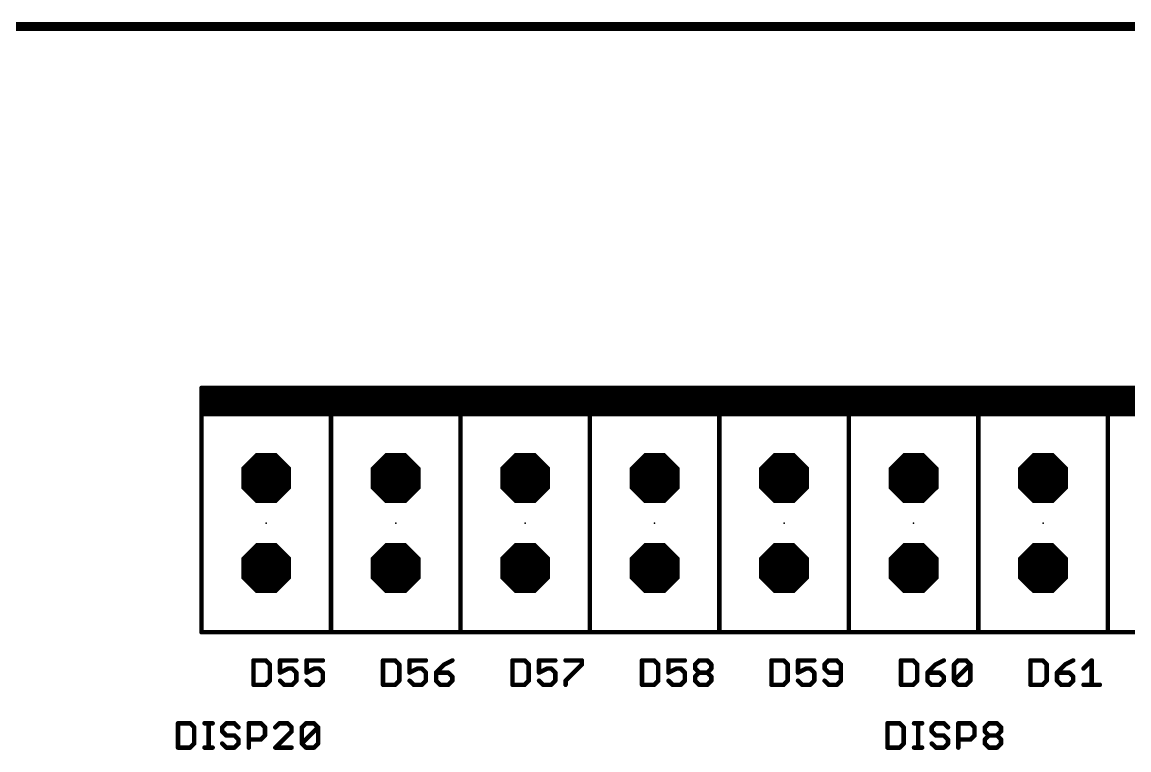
# Model space of a CAD drawing. Extents: x 0 to 426, y 0 to 160.
# Drawn here: x 170.67 to 201.87, y 139.6 to 160.13 of the extents above; entities that cross this region are included whole.
import ezdxf

# ---------------------------------------------------------------- set-up
doc = ezdxf.new("R2010")
doc.units = 0
doc.header["$MEASUREMENT"] = 0
doc.layers.get('0').update_dxf_attribs({"linetype": 'CONTINUOUS'})
for name, color, linetype in [('17', 82, 'CONTINUOUS'), ('20', 7, 'CONTINUOUS'), ('21', 253, 'CONTINUOUS'), ('23', 7, 'CONTINUOUS'), ('25', 253, 'CONTINUOUS')]:
    doc.layers.add(name, color=color, linetype=linetype)

# ---------------------------------------------------------------- blocks, each defined once
blk = doc.blocks.new('OCTAGONP')
at = {"const_width": 0.5}
blk.add_lwpolyline([(-0.25, -0.1036), (-0.25, 0.1036), (-0.1036, 0.25), (0.1036, 0.25), (0.25, 0.1036), (0.25, -0.1036), (0.1036, -0.25), (-0.1036, -0.25), (-0.25, -0.1036), (-0.25, 0.1036)], dxfattribs=at)

msp = doc.modelspace()

# ---------------------------------------------------------------- linework, layer by layer
at = {"layer": '20', "const_width": 0.254}
msp.add_lwpolyline([(395, 160), (5, 160)], dxfattribs=at)
at = {"layer": '21', "const_width": 0.127}
for points in [[(179.375, 149.81), (175.725, 149.81)], [(175.725, 149.81), (175.725, 149.075)], [(179.375, 149.81), (175.725, 149.81)], [(179.375, 149.683), (175.725, 149.683)], [(179.375, 149.075), (179.375, 149.81)], [(183.025, 149.81), (179.375, 149.81)], [(179.375, 149.81), (179.375, 149.075)], [(183.025, 149.81), (179.375, 149.81)], [(183.025, 149.683), (179.375, 149.683)], [(183.025, 149.075), (183.025, 149.81)], [(186.675, 149.81), (183.025, 149.81)], [(183.025, 149.81), (183.025, 149.075)], [(186.675, 149.81), (183.025, 149.81)], [(186.675, 149.683), (183.025, 149.683)], [(186.675, 149.075), (186.675, 149.81)], [(190.325, 149.81), (186.675, 149.81)], [(186.675, 149.81), (186.675, 149.075)], [(190.325, 149.81), (186.675, 149.81)], [(190.325, 149.683), (186.675, 149.683)], [(190.325, 149.075), (190.325, 149.81)], [(193.975, 149.81), (190.325, 149.81)], [(190.325, 149.81), (190.325, 149.075)], [(193.975, 149.81), (190.325, 149.81)], [(193.975, 149.683), (190.325, 149.683)], [(193.975, 149.075), (193.975, 149.81)], [(197.625, 149.81), (193.975, 149.81)], [(193.975, 149.81), (193.975, 149.075)], [(197.625, 149.81), (193.975, 149.81)], [(197.625, 149.683), (193.975, 149.683)], [(197.625, 149.075), (197.625, 149.81)], [(201.275, 149.81), (197.625, 149.81)], [(197.625, 149.81), (197.625, 149.075)], [(201.275, 149.81), (197.625, 149.81)], [(201.275, 149.683), (197.625, 149.683)], [(201.275, 149.075), (201.275, 149.81)], [(204.925, 149.81), (201.275, 149.81)], [(201.275, 149.81), (201.275, 149.075)], [(204.925, 149.81), (201.275, 149.81)], [(204.925, 149.683), (201.275, 149.683)], [(179.375, 149.556), (175.725, 149.556)], [(179.375, 149.429), (175.725, 149.429)], [(183.025, 149.556), (179.375, 149.556)], [(183.025, 149.429), (179.375, 149.429)], [(186.675, 149.556), (183.025, 149.556)], [(186.675, 149.429), (183.025, 149.429)], [(190.325, 149.556), (186.675, 149.556)], [(190.325, 149.429), (186.675, 149.429)], [(193.975, 149.556), (190.325, 149.556)], [(193.975, 149.429), (190.325, 149.429)], [(197.625, 149.556), (193.975, 149.556)], [(197.625, 149.429), (193.975, 149.429)], [(201.275, 149.556), (197.625, 149.556)], [(201.275, 149.429), (197.625, 149.429)], [(204.925, 149.556), (201.275, 149.556)], [(204.925, 149.429), (201.275, 149.429)], [(179.375, 149.302), (175.725, 149.302)], [(179.375, 149.175), (175.725, 149.175)], [(175.725, 149.075), (179.375, 149.075)], [(175.725, 142.925), (175.725, 149.075)], [(175.725, 149.075), (179.375, 149.075)], [(183.025, 149.302), (179.375, 149.302)], [(183.025, 149.175), (179.375, 149.175)], [(179.375, 149.075), (179.375, 142.925)], [(179.375, 149.075), (183.025, 149.075)], [(179.375, 142.925), (179.375, 149.075)], [(179.375, 149.075), (183.025, 149.075)], [(186.675, 149.302), (183.025, 149.302)], [(186.675, 149.175), (183.025, 149.175)], [(183.025, 149.075), (183.025, 142.925)], [(183.025, 149.075), (186.675, 149.075)], [(183.025, 142.925), (183.025, 149.075)], [(183.025, 149.075), (186.675, 149.075)], [(190.325, 149.302), (186.675, 149.302)], [(190.325, 149.175), (186.675, 149.175)], [(186.675, 149.075), (186.675, 142.925)], [(186.675, 149.075), (190.325, 149.075)], [(186.675, 142.925), (186.675, 149.075)], [(186.675, 149.075), (190.325, 149.075)], [(193.975, 149.302), (190.325, 149.302)], [(193.975, 149.175), (190.325, 149.175)], [(190.325, 149.075), (190.325, 142.925)], [(190.325, 149.075), (193.975, 149.075)], [(190.325, 142.925), (190.325, 149.075)], [(190.325, 149.075), (193.975, 149.075)], [(197.625, 149.302), (193.975, 149.302)], [(197.625, 149.175), (193.975, 149.175)], [(193.975, 149.075), (193.975, 142.925)], [(193.975, 149.075), (197.625, 149.075)], [(193.975, 142.925), (193.975, 149.075)], [(193.975, 149.075), (197.625, 149.075)], [(201.275, 149.302), (197.625, 149.302)], [(201.275, 149.175), (197.625, 149.175)], [(197.625, 149.075), (197.625, 142.925)], [(197.625, 149.075), (201.275, 149.075)], [(197.625, 142.925), (197.625, 149.075)], [(197.625, 149.075), (201.275, 149.075)], [(204.925, 149.302), (201.275, 149.302)], [(204.925, 149.175), (201.275, 149.175)], [(201.275, 149.075), (201.275, 142.925)], [(201.275, 149.075), (204.925, 149.075)], [(201.275, 142.925), (201.275, 149.075)], [(201.275, 149.075), (204.925, 149.075)], [(179.375, 142.925), (175.725, 142.925)], [(183.025, 142.925), (179.375, 142.925)], [(186.675, 142.925), (183.025, 142.925)], [(190.325, 142.925), (186.675, 142.925)], [(193.975, 142.925), (190.325, 142.925)], [(197.625, 142.925), (193.975, 142.925)], [(201.275, 142.925), (197.625, 142.925)], [(204.925, 142.925), (201.275, 142.925)]]:
    msp.add_lwpolyline(points, dxfattribs=at)
at = {"layer": '21', "const_width": 0.0635}
for points in [[(175.725, 149.7148, 1), (175.725, 149.6513)], [(175.725, 149.8417, 1), (175.725, 149.7783)], [(175.7567, 149.81, 1), (175.6933, 149.81)], [(175.725, 149.8417, 1), (175.725, 149.7783)], [(179.375, 149.7148, 1), (179.375, 149.6513)], [(179.4067, 149.81, 1), (179.3433, 149.81)], [(179.375, 149.8417, 1), (179.375, 149.7783)], [(179.4067, 149.81, 1), (179.3433, 149.81)], [(179.375, 149.8417, 1), (179.375, 149.7783)], [(179.375, 149.7783, 1), (179.375, 149.8417)], [(179.375, 149.7783, 1), (179.375, 149.8417)], [(179.375, 149.6513, 1), (179.375, 149.7148)], [(183.025, 149.7148, 1), (183.025, 149.6513)], [(183.0567, 149.81, 1), (182.9933, 149.81)], [(183.025, 149.8417, 1), (183.025, 149.7783)], [(183.0567, 149.81, 1), (182.9933, 149.81)], [(183.025, 149.8417, 1), (183.025, 149.7783)], [(183.025, 149.7783, 1), (183.025, 149.8417)], [(183.025, 149.7783, 1), (183.025, 149.8417)], [(183.025, 149.6513, 1), (183.025, 149.7148)], [(186.675, 149.7148, 1), (186.675, 149.6513)], [(186.7067, 149.81, 1), (186.6433, 149.81)], [(186.675, 149.8417, 1), (186.675, 149.7783)], [(186.7067, 149.81, 1), (186.6433, 149.81)], [(186.675, 149.8417, 1), (186.675, 149.7783)], [(186.675, 149.7783, 1), (186.675, 149.8417)], [(186.675, 149.7783, 1), (186.675, 149.8417)], [(186.675, 149.6513, 1), (186.675, 149.7148)], [(190.325, 149.7148, 1), (190.325, 149.6513)], [(190.3568, 149.81, 1), (190.2933, 149.81)], [(190.3568, 149.81, 1), (190.2933, 149.81)], [(190.325, 149.8417, 1), (190.325, 149.7783)], [(190.325, 149.8417, 1), (190.325, 149.7783)], [(190.325, 149.7783, 1), (190.325, 149.8417)], [(190.325, 149.7783, 1), (190.325, 149.8417)], [(190.325, 149.6513, 1), (190.325, 149.7148)], [(193.975, 149.7148, 1), (193.975, 149.6513)], [(194.0068, 149.81, 1), (193.9433, 149.81)], [(194.0068, 149.81, 1), (193.9433, 149.81)], [(193.975, 149.8417, 1), (193.975, 149.7783)], [(193.975, 149.8417, 1), (193.975, 149.7783)], [(193.975, 149.7783, 1), (193.975, 149.8417)], [(193.975, 149.7783, 1), (193.975, 149.8417)], [(193.975, 149.6513, 1), (193.975, 149.7148)], [(197.625, 149.7148, 1), (197.625, 149.6513)], [(197.6567, 149.81, 1), (197.5933, 149.81)], [(197.625, 149.8417, 1), (197.625, 149.7783)], [(197.6567, 149.81, 1), (197.5933, 149.81)], [(197.625, 149.8417, 1), (197.625, 149.7783)], [(197.625, 149.7783, 1), (197.625, 149.8417)], [(197.625, 149.7783, 1), (197.625, 149.8417)], [(197.625, 149.6513, 1), (197.625, 149.7148)], [(201.275, 149.7148, 1), (201.275, 149.6513)], [(201.3067, 149.81, 1), (201.2433, 149.81)], [(201.275, 149.8417, 1), (201.275, 149.7783)], [(201.3067, 149.81, 1), (201.2433, 149.81)], [(201.275, 149.8417, 1), (201.275, 149.7783)], [(201.275, 149.7783, 1), (201.275, 149.8417)], [(201.275, 149.7783, 1), (201.275, 149.8417)], [(201.275, 149.6513, 1), (201.275, 149.7148)], [(175.725, 149.5877, 1), (175.725, 149.5243)], [(175.725, 149.4607, 1), (175.725, 149.3973)], [(179.375, 149.5877, 1), (179.375, 149.5243)], [(179.375, 149.4607, 1), (179.375, 149.3973)], [(179.375, 149.5243, 1), (179.375, 149.5877)], [(179.375, 149.3973, 1), (179.375, 149.4607)], [(183.025, 149.5877, 1), (183.025, 149.5243)], [(183.025, 149.4607, 1), (183.025, 149.3973)], [(183.025, 149.5243, 1), (183.025, 149.5877)], [(183.025, 149.3973, 1), (183.025, 149.4607)], [(186.675, 149.5877, 1), (186.675, 149.5243)], [(186.675, 149.4607, 1), (186.675, 149.3973)], [(186.675, 149.5243, 1), (186.675, 149.5877)], [(186.675, 149.3973, 1), (186.675, 149.4607)], [(190.325, 149.5877, 1), (190.325, 149.5243)], [(190.325, 149.4607, 1), (190.325, 149.3973)], [(190.325, 149.5243, 1), (190.325, 149.5877)], [(190.325, 149.3973, 1), (190.325, 149.4607)], [(193.975, 149.5877, 1), (193.975, 149.5243)], [(193.975, 149.4607, 1), (193.975, 149.3973)], [(193.975, 149.5243, 1), (193.975, 149.5877)], [(193.975, 149.3973, 1), (193.975, 149.4607)], [(197.625, 149.5877, 1), (197.625, 149.5243)], [(197.625, 149.4607, 1), (197.625, 149.3973)], [(197.625, 149.5243, 1), (197.625, 149.5877)], [(197.625, 149.3973, 1), (197.625, 149.4607)], [(201.275, 149.5877, 1), (201.275, 149.5243)], [(201.275, 149.4607, 1), (201.275, 149.3973)], [(201.275, 149.5243, 1), (201.275, 149.5877)], [(201.275, 149.3973, 1), (201.275, 149.4607)], [(175.725, 149.3338, 1), (175.725, 149.2703)], [(175.725, 149.1068, 1), (175.725, 149.0433)], [(175.725, 149.1068, 1), (175.725, 149.0433)], [(175.725, 149.2067, 1), (175.725, 149.1433)], [(175.7567, 149.075, 1), (175.6933, 149.075)], [(179.375, 149.3338, 1), (179.375, 149.2703)], [(179.375, 149.1068, 1), (179.375, 149.0433)], [(179.375, 149.1068, 1), (179.375, 149.0433)], [(179.375, 149.2067, 1), (179.375, 149.1433)], [(179.4067, 149.075, 1), (179.3433, 149.075)], [(179.4067, 149.075, 1), (179.3433, 149.075)], [(179.375, 149.2703, 1), (179.375, 149.3338)], [(179.375, 149.1433, 1), (179.375, 149.2067)], [(179.375, 149.0433, 1), (179.375, 149.1068)], [(179.375, 149.0433, 1), (179.375, 149.1068)], [(183.025, 149.3338, 1), (183.025, 149.2703)], [(183.025, 149.1068, 1), (183.025, 149.0433)], [(183.025, 149.1068, 1), (183.025, 149.0433)], [(183.025, 149.2067, 1), (183.025, 149.1433)], [(183.0567, 149.075, 1), (182.9933, 149.075)], [(183.0567, 149.075, 1), (182.9933, 149.075)], [(183.025, 149.2703, 1), (183.025, 149.3338)], [(183.025, 149.1433, 1), (183.025, 149.2067)], [(183.025, 149.0433, 1), (183.025, 149.1068)], [(183.025, 149.0433, 1), (183.025, 149.1068)], [(186.675, 149.3338, 1), (186.675, 149.2703)], [(186.675, 149.1068, 1), (186.675, 149.0433)], [(186.675, 149.1068, 1), (186.675, 149.0433)], [(186.675, 149.2067, 1), (186.675, 149.1433)], [(186.7067, 149.075, 1), (186.6433, 149.075)], [(186.7067, 149.075, 1), (186.6433, 149.075)], [(186.675, 149.2703, 1), (186.675, 149.3338)], [(186.675, 149.1433, 1), (186.675, 149.2067)], [(186.675, 149.0433, 1), (186.675, 149.1068)], [(186.675, 149.0433, 1), (186.675, 149.1068)], [(190.325, 149.3338, 1), (190.325, 149.2703)], [(190.325, 149.1068, 1), (190.325, 149.0433)], [(190.325, 149.1068, 1), (190.325, 149.0433)], [(190.325, 149.2067, 1), (190.325, 149.1433)], [(190.3568, 149.075, 1), (190.2933, 149.075)], [(190.3568, 149.075, 1), (190.2933, 149.075)], [(190.325, 149.2703, 1), (190.325, 149.3338)], [(190.325, 149.1433, 1), (190.325, 149.2067)], [(190.325, 149.0433, 1), (190.325, 149.1068)], [(190.325, 149.0433, 1), (190.325, 149.1068)], [(193.975, 149.3338, 1), (193.975, 149.2703)], [(193.975, 149.1068, 1), (193.975, 149.0433)], [(193.975, 149.1068, 1), (193.975, 149.0433)], [(193.975, 149.2067, 1), (193.975, 149.1433)], [(194.0068, 149.075, 1), (193.9433, 149.075)], [(194.0068, 149.075, 1), (193.9433, 149.075)], [(193.975, 149.2703, 1), (193.975, 149.3338)], [(193.975, 149.1433, 1), (193.975, 149.2067)], [(193.975, 149.0433, 1), (193.975, 149.1068)], [(193.975, 149.0433, 1), (193.975, 149.1068)], [(197.625, 149.3338, 1), (197.625, 149.2703)], [(197.625, 149.1068, 1), (197.625, 149.0433)], [(197.625, 149.1068, 1), (197.625, 149.0433)], [(197.625, 149.2067, 1), (197.625, 149.1433)], [(197.6567, 149.075, 1), (197.5933, 149.075)], [(197.6567, 149.075, 1), (197.5933, 149.075)], [(197.625, 149.2703, 1), (197.625, 149.3338)], [(197.625, 149.1433, 1), (197.625, 149.2067)], [(197.625, 149.0433, 1), (197.625, 149.1068)], [(197.625, 149.0433, 1), (197.625, 149.1068)], [(201.275, 149.3338, 1), (201.275, 149.2703)], [(201.275, 149.1068, 1), (201.275, 149.0433)], [(201.275, 149.1068, 1), (201.275, 149.0433)], [(201.275, 149.2067, 1), (201.275, 149.1433)], [(201.3067, 149.075, 1), (201.2433, 149.075)], [(201.3067, 149.075, 1), (201.2433, 149.075)], [(201.275, 149.2703, 1), (201.275, 149.3338)], [(201.275, 149.1433, 1), (201.275, 149.2067)], [(201.275, 149.0433, 1), (201.275, 149.1068)], [(201.275, 149.0433, 1), (201.275, 149.1068)], [(175.6933, 149.075, 1), (175.7567, 149.075)], [(179.3433, 149.075, 1), (179.4067, 149.075)], [(179.3433, 149.075, 1), (179.4067, 149.075)], [(182.9933, 149.075, 1), (183.0567, 149.075)], [(182.9933, 149.075, 1), (183.0567, 149.075)], [(186.6433, 149.075, 1), (186.7067, 149.075)], [(186.6433, 149.075, 1), (186.7067, 149.075)], [(190.2933, 149.075, 1), (190.3568, 149.075)], [(190.2933, 149.075, 1), (190.3568, 149.075)], [(193.9433, 149.075, 1), (194.0068, 149.075)], [(193.9433, 149.075, 1), (194.0068, 149.075)], [(197.5933, 149.075, 1), (197.6567, 149.075)], [(197.5933, 149.075, 1), (197.6567, 149.075)], [(201.2433, 149.075, 1), (201.3067, 149.075)], [(201.2433, 149.075, 1), (201.3067, 149.075)], [(175.725, 142.9567, 1), (175.725, 142.8933)], [(175.6933, 142.925, 1), (175.7567, 142.925)], [(179.375, 142.9567, 1), (179.375, 142.8933)], [(179.3433, 142.925, 1), (179.4067, 142.925)], [(179.3433, 142.925, 1), (179.4067, 142.925)], [(179.375, 142.8933, 1), (179.375, 142.9567)], [(183.025, 142.9567, 1), (183.025, 142.8933)], [(182.9933, 142.925, 1), (183.0567, 142.925)], [(182.9933, 142.925, 1), (183.0567, 142.925)], [(183.025, 142.8933, 1), (183.025, 142.9567)], [(186.675, 142.9567, 1), (186.675, 142.8933)], [(186.6433, 142.925, 1), (186.7067, 142.925)], [(186.6433, 142.925, 1), (186.7067, 142.925)], [(186.675, 142.8933, 1), (186.675, 142.9567)], [(190.325, 142.9567, 1), (190.325, 142.8933)], [(190.2933, 142.925, 1), (190.3568, 142.925)], [(190.2933, 142.925, 1), (190.3568, 142.925)], [(190.325, 142.8933, 1), (190.325, 142.9567)], [(193.975, 142.9567, 1), (193.975, 142.8933)], [(193.9433, 142.925, 1), (194.0068, 142.925)], [(193.9433, 142.925, 1), (194.0068, 142.925)], [(193.975, 142.8933, 1), (193.975, 142.9567)], [(197.625, 142.9567, 1), (197.625, 142.8933)], [(197.5933, 142.925, 1), (197.6567, 142.925)], [(197.5933, 142.925, 1), (197.6567, 142.925)], [(197.625, 142.8933, 1), (197.625, 142.9567)], [(201.275, 142.9567, 1), (201.275, 142.8933)], [(201.2433, 142.925, 1), (201.3067, 142.925)], [(201.2433, 142.925, 1), (201.3067, 142.925)], [(201.275, 142.8933, 1), (201.275, 142.9567)]]:
    msp.add_lwpolyline(points, format="xyb", dxfattribs=at)
at = {"layer": '23'}
for p in [(177.55, 146), (181.2, 146), (184.85, 146), (188.5, 146), (192.15, 146), (195.8, 146), (199.45, 146)]:
    msp.add_point(p, dxfattribs=at)
at = {"layer": '25', "const_width": 0.127}
for points in [[(177.1933, 142.1271), (177.1933, 141.4407)], [(177.5364, 142.1271), (177.1933, 142.1271)], [(177.6508, 142.0127), (177.5364, 142.1271)], [(177.6508, 141.5551), (177.6508, 142.0127)], [(178.3993, 142.1271), (177.9417, 142.1271)], [(177.9417, 142.1271), (177.9417, 141.7839)], [(177.9417, 141.7839), (178.1705, 141.8983)], [(178.1705, 141.8983), (178.2849, 141.8983)], [(178.2849, 141.8983), (178.3993, 141.7839)], [(179.1477, 142.1271), (178.6901, 142.1271)], [(178.6901, 142.1271), (178.6901, 141.7839)], [(178.6901, 141.7839), (178.9189, 141.8983)], [(178.9189, 141.8983), (179.0333, 141.8983)], [(179.0333, 141.8983), (179.1477, 141.7839)], [(180.8433, 142.1271), (180.8433, 141.4407)], [(181.1864, 142.1271), (180.8433, 142.1271)], [(181.3008, 142.0127), (181.1864, 142.1271)], [(181.3008, 141.5551), (181.3008, 142.0127)], [(182.0493, 142.1271), (181.5917, 142.1271)], [(181.5917, 142.1271), (181.5917, 141.7839)], [(181.5917, 141.7839), (181.8205, 141.8983)], [(181.8205, 141.8983), (181.9349, 141.8983)], [(181.9349, 141.8983), (182.0493, 141.7839)], [(182.5689, 142.0127), (182.3401, 141.7839)], [(182.7977, 142.1271), (182.5689, 142.0127)], [(184.4933, 142.1271), (184.4933, 141.4407)], [(184.8364, 142.1271), (184.4933, 142.1271)], [(184.9508, 142.0127), (184.8364, 142.1271)], [(184.9508, 141.5551), (184.9508, 142.0127)], [(185.6993, 142.1271), (185.2417, 142.1271)], [(185.2417, 142.1271), (185.2417, 141.7839)], [(185.2417, 141.7839), (185.4705, 141.8983)], [(185.4705, 141.8983), (185.5849, 141.8983)], [(185.5849, 141.8983), (185.6993, 141.7839)], [(185.9901, 142.1271), (186.4477, 142.1271)], [(186.4477, 142.0127), (185.9901, 141.5551)], [(186.4477, 142.1271), (186.4477, 142.0127)], [(188.1433, 142.1271), (188.1433, 141.4407)], [(188.4864, 142.1271), (188.1433, 142.1271)], [(188.6008, 142.0127), (188.4864, 142.1271)], [(188.6008, 141.5551), (188.6008, 142.0127)], [(189.3493, 142.1271), (188.8917, 142.1271)], [(188.8917, 142.1271), (188.8917, 141.7839)], [(188.8917, 141.7839), (189.1205, 141.8983)], [(189.1205, 141.8983), (189.2349, 141.8983)], [(189.2349, 141.8983), (189.3493, 141.7839)], [(189.6401, 142.0127), (189.7545, 142.1271)], [(189.6401, 141.8983), (189.6401, 142.0127)], [(189.7545, 141.7839), (189.6401, 141.8983)], [(189.7545, 142.1271), (189.9833, 142.1271)], [(189.9833, 142.1271), (190.0977, 142.0127)], [(190.0977, 141.8983), (189.9833, 141.7839)], [(190.0977, 142.0127), (190.0977, 141.8983)], [(191.7933, 142.1271), (191.7933, 141.4407)], [(192.1364, 142.1271), (191.7933, 142.1271)], [(192.2508, 142.0127), (192.1364, 142.1271)], [(192.2508, 141.5551), (192.2508, 142.0127)], [(192.9993, 142.1271), (192.5417, 142.1271)], [(192.5417, 142.1271), (192.5417, 141.7839)], [(192.5417, 141.7839), (192.7705, 141.8983)], [(192.7705, 141.8983), (192.8849, 141.8983)], [(192.8849, 141.8983), (192.9993, 141.7839)], [(193.4045, 142.1271), (193.2901, 142.0127)], [(193.2901, 142.0127), (193.2901, 141.8983)], [(193.2901, 141.8983), (193.4045, 141.7839)], [(193.6333, 142.1271), (193.4045, 142.1271)], [(193.7477, 142.0127), (193.6333, 142.1271)], [(193.7477, 141.5551), (193.7477, 142.0127)], [(195.4433, 142.1271), (195.4433, 141.4407)], [(195.7864, 142.1271), (195.4433, 142.1271)], [(195.9008, 142.0127), (195.7864, 142.1271)], [(195.9008, 141.5551), (195.9008, 142.0127)], [(196.4205, 142.0127), (196.1917, 141.7839)], [(196.6493, 142.1271), (196.4205, 142.0127)], [(196.9401, 142.0127), (197.0545, 142.1271)], [(196.9401, 141.5551), (196.9401, 142.0127)], [(196.9401, 141.5551), (197.3977, 142.0127)], [(197.0545, 142.1271), (197.2833, 142.1271)], [(197.2833, 142.1271), (197.3977, 142.0127)], [(197.3977, 142.0127), (197.3977, 141.5551)], [(199.0933, 142.1271), (199.0933, 141.4407)], [(199.4364, 142.1271), (199.0933, 142.1271)], [(199.5508, 142.0127), (199.4364, 142.1271)], [(199.5508, 141.5551), (199.5508, 142.0127)], [(200.0705, 142.0127), (199.8417, 141.7839)], [(200.2993, 142.1271), (200.0705, 142.0127)], [(200.5901, 141.8983), (200.8189, 142.1271)], [(200.8189, 142.1271), (200.8189, 141.4407)], [(178.3993, 141.7839), (178.3993, 141.5551)], [(179.1477, 141.7839), (179.1477, 141.5551)], [(182.0493, 141.7839), (182.0493, 141.5551)], [(182.3401, 141.7839), (182.3401, 141.5551)], [(182.6833, 141.7839), (182.3401, 141.7839)], [(182.7977, 141.6695), (182.6833, 141.7839)], [(182.7977, 141.5551), (182.7977, 141.6695)], [(185.6993, 141.7839), (185.6993, 141.5551)], [(189.3493, 141.7839), (189.3493, 141.5551)], [(189.6401, 141.6695), (189.7545, 141.7839)], [(189.6401, 141.5551), (189.6401, 141.6695)], [(189.7545, 141.7839), (189.9833, 141.7839)], [(189.9833, 141.7839), (190.0977, 141.6695)], [(190.0977, 141.6695), (190.0977, 141.5551)], [(192.9993, 141.7839), (192.9993, 141.5551)], [(193.4045, 141.7839), (193.7477, 141.7839)], [(196.1917, 141.7839), (196.1917, 141.5551)], [(196.5349, 141.7839), (196.1917, 141.7839)], [(196.6493, 141.6695), (196.5349, 141.7839)], [(196.6493, 141.5551), (196.6493, 141.6695)], [(199.8417, 141.7839), (199.8417, 141.5551)], [(200.1849, 141.7839), (199.8417, 141.7839)], [(200.2993, 141.6695), (200.1849, 141.7839)], [(200.2993, 141.5551), (200.2993, 141.6695)], [(177.1933, 141.4407), (177.5364, 141.4407)], [(177.5364, 141.4407), (177.6508, 141.5551)], [(178.0561, 141.4407), (177.9417, 141.5551)], [(178.2849, 141.4407), (178.0561, 141.4407)], [(178.3993, 141.5551), (178.2849, 141.4407)], [(178.8045, 141.4407), (178.6901, 141.5551)], [(179.0333, 141.4407), (178.8045, 141.4407)], [(179.1477, 141.5551), (179.0333, 141.4407)], [(180.8433, 141.4407), (181.1864, 141.4407)], [(181.1864, 141.4407), (181.3008, 141.5551)], [(181.7061, 141.4407), (181.5917, 141.5551)], [(181.9349, 141.4407), (181.7061, 141.4407)], [(182.0493, 141.5551), (181.9349, 141.4407)], [(182.3401, 141.5551), (182.4545, 141.4407)], [(182.4545, 141.4407), (182.6833, 141.4407)], [(182.6833, 141.4407), (182.7977, 141.5551)], [(184.4933, 141.4407), (184.8364, 141.4407)], [(184.8364, 141.4407), (184.9508, 141.5551)], [(185.3561, 141.4407), (185.2417, 141.5551)], [(185.5849, 141.4407), (185.3561, 141.4407)], [(185.6993, 141.5551), (185.5849, 141.4407)], [(185.9901, 141.5551), (185.9901, 141.4407)], [(188.1433, 141.4407), (188.4864, 141.4407)], [(188.4864, 141.4407), (188.6008, 141.5551)], [(189.0061, 141.4407), (188.8917, 141.5551)], [(189.2349, 141.4407), (189.0061, 141.4407)], [(189.3493, 141.5551), (189.2349, 141.4407)], [(189.7545, 141.4407), (189.6401, 141.5551)], [(189.9833, 141.4407), (189.7545, 141.4407)], [(190.0977, 141.5551), (189.9833, 141.4407)], [(191.7933, 141.4407), (192.1364, 141.4407)], [(192.1364, 141.4407), (192.2508, 141.5551)], [(192.6561, 141.4407), (192.5417, 141.5551)], [(192.8849, 141.4407), (192.6561, 141.4407)], [(192.9993, 141.5551), (192.8849, 141.4407)], [(193.2901, 141.5551), (193.4045, 141.4407)], [(193.4045, 141.4407), (193.6333, 141.4407)], [(193.6333, 141.4407), (193.7477, 141.5551)], [(195.4433, 141.4407), (195.7864, 141.4407)], [(195.7864, 141.4407), (195.9008, 141.5551)], [(196.1917, 141.5551), (196.3061, 141.4407)], [(196.3061, 141.4407), (196.5349, 141.4407)], [(196.5349, 141.4407), (196.6493, 141.5551)], [(197.0545, 141.4407), (196.9401, 141.5551)], [(197.2833, 141.4407), (197.0545, 141.4407)], [(197.3977, 141.5551), (197.2833, 141.4407)], [(199.0933, 141.4407), (199.4364, 141.4407)], [(199.4364, 141.4407), (199.5508, 141.5551)], [(199.8417, 141.5551), (199.9561, 141.4407)], [(199.9561, 141.4407), (200.1849, 141.4407)], [(200.1849, 141.4407), (200.2993, 141.5551)], [(200.5901, 141.4407), (201.0477, 141.4407)], [(175.0635, 140.3549), (175.0635, 139.6685)], [(175.4067, 140.3549), (175.0635, 140.3549)], [(175.5211, 140.2405), (175.4067, 140.3549)], [(175.8119, 140.3549), (176.0407, 140.3549)], [(175.9263, 139.6685), (175.9263, 140.3549)], [(176.4253, 140.3549), (176.3109, 140.2405)], [(176.6541, 140.3549), (176.4253, 140.3549)], [(176.7685, 140.2405), (176.6541, 140.3549)], [(177.0593, 139.6685), (177.0593, 140.3549)], [(177.0593, 140.3549), (177.4025, 140.3549)], [(177.4025, 140.3549), (177.5169, 140.2405)], [(177.9221, 140.3549), (177.8077, 140.2405)], [(178.1509, 140.3549), (177.9221, 140.3549)], [(178.2653, 140.2405), (178.1509, 140.3549)], [(178.5561, 140.2405), (178.6705, 140.3549)], [(178.6705, 140.3549), (178.8993, 140.3549)], [(178.8993, 140.3549), (179.0137, 140.2405)], [(195.0635, 140.3549), (195.0635, 139.6685)], [(195.4067, 140.3549), (195.0635, 140.3549)], [(195.5211, 140.2405), (195.4067, 140.3549)], [(195.8119, 140.3549), (196.0407, 140.3549)], [(195.9263, 139.6685), (195.9263, 140.3549)], [(196.4253, 140.3549), (196.3109, 140.2405)], [(196.6541, 140.3549), (196.4253, 140.3549)], [(196.7685, 140.2405), (196.6541, 140.3549)], [(197.0593, 139.6685), (197.0593, 140.3549)], [(197.0593, 140.3549), (197.4025, 140.3549)], [(197.4025, 140.3549), (197.5169, 140.2405)], [(197.8077, 140.2405), (197.9221, 140.3549)], [(197.9221, 140.3549), (198.1509, 140.3549)], [(198.1509, 140.3549), (198.2653, 140.2405)], [(175.5211, 139.7829), (175.5211, 140.2405)], [(176.3109, 140.2405), (176.3109, 140.1261)], [(176.3109, 140.1261), (176.4253, 140.0117)], [(176.4253, 140.0117), (176.6541, 140.0117)], [(176.6541, 140.0117), (176.7685, 139.8973)], [(177.5169, 140.0117), (177.4025, 139.8973)], [(177.5169, 140.2405), (177.5169, 140.0117)], [(177.8077, 139.6685), (178.2653, 140.1261)], [(178.2653, 140.1261), (178.2653, 140.2405)], [(178.5561, 139.7829), (178.5561, 140.2405)], [(178.5561, 139.7829), (179.0137, 140.2405)], [(179.0137, 140.2405), (179.0137, 139.7829)], [(195.5211, 139.7829), (195.5211, 140.2405)], [(196.3109, 140.2405), (196.3109, 140.1261)], [(196.3109, 140.1261), (196.4253, 140.0117)], [(196.4253, 140.0117), (196.6541, 140.0117)], [(196.6541, 140.0117), (196.7685, 139.8973)], [(197.5169, 140.0117), (197.4025, 139.8973)], [(197.5169, 140.2405), (197.5169, 140.0117)], [(197.8077, 140.1261), (197.8077, 140.2405)], [(197.9221, 140.0117), (197.8077, 140.1261)], [(197.8077, 139.8973), (197.9221, 140.0117)], [(197.9221, 140.0117), (198.1509, 140.0117)], [(198.2653, 140.1261), (198.1509, 140.0117)], [(198.1509, 140.0117), (198.2653, 139.8973)], [(198.2653, 140.2405), (198.2653, 140.1261)], [(175.4067, 139.6685), (175.5211, 139.7829)], [(176.4253, 139.6685), (176.3109, 139.7829)], [(176.7685, 139.7829), (176.6541, 139.6685)], [(176.7685, 139.8973), (176.7685, 139.7829)], [(177.4025, 139.8973), (177.0593, 139.8973)], [(178.6705, 139.6685), (178.5561, 139.7829)], [(179.0137, 139.7829), (178.8993, 139.6685)], [(195.4067, 139.6685), (195.5211, 139.7829)], [(196.4253, 139.6685), (196.3109, 139.7829)], [(196.7685, 139.7829), (196.6541, 139.6685)], [(196.7685, 139.8973), (196.7685, 139.7829)], [(197.4025, 139.8973), (197.0593, 139.8973)], [(197.8077, 139.7829), (197.8077, 139.8973)], [(197.9221, 139.6685), (197.8077, 139.7829)], [(198.2653, 139.7829), (198.1509, 139.6685)], [(198.2653, 139.8973), (198.2653, 139.7829)], [(175.0635, 139.6685), (175.4067, 139.6685)], [(175.8119, 139.6685), (176.0407, 139.6685)], [(176.6541, 139.6685), (176.4253, 139.6685)], [(178.2653, 139.6685), (177.8077, 139.6685)], [(178.8993, 139.6685), (178.6705, 139.6685)], [(195.0635, 139.6685), (195.4067, 139.6685)], [(195.8119, 139.6685), (196.0407, 139.6685)], [(196.6541, 139.6685), (196.4253, 139.6685)], [(198.1509, 139.6685), (197.9221, 139.6685)]]:
    msp.add_lwpolyline(points, dxfattribs=at)
at = {"layer": '25', "const_width": 0.0635}
for points in [[(177.225, 142.1271, 1), (177.1615, 142.1271)], [(177.1933, 142.1588, 1), (177.1933, 142.0953)], [(177.5589, 142.1495, 1), (177.514, 142.1046)], [(177.5364, 142.0953, 1), (177.5364, 142.1588)], [(177.6826, 142.0127, 1), (177.6191, 142.0127)], [(177.6284, 141.9902, 1), (177.6733, 142.0351)], [(177.9734, 142.1271, 1), (177.9099, 142.1271)], [(177.9417, 142.1588, 1), (177.9417, 142.0953)], [(178.1705, 141.93, 1), (178.1705, 141.8665)], [(178.1847, 141.8699, 1), (178.1563, 141.9267)], [(178.3073, 141.9207, 1), (178.2624, 141.8758)], [(178.2849, 141.8665, 1), (178.2849, 141.93)], [(178.3993, 142.0953, 1), (178.3993, 142.1588)], [(178.7218, 142.1271, 1), (178.6583, 142.1271)], [(178.6901, 142.1588, 1), (178.6901, 142.0953)], [(178.9189, 141.93, 1), (178.9189, 141.8665)], [(178.9331, 141.8699, 1), (178.9047, 141.9267)], [(179.0557, 141.9207, 1), (179.0108, 141.8758)], [(179.0333, 141.8665, 1), (179.0333, 141.93)], [(179.1477, 142.0953, 1), (179.1477, 142.1588)], [(180.875, 142.1271, 1), (180.8115, 142.1271)], [(180.8433, 142.1588, 1), (180.8433, 142.0953)], [(181.2089, 142.1495, 1), (181.164, 142.1046)], [(181.1864, 142.0953, 1), (181.1864, 142.1588)], [(181.3326, 142.0127, 1), (181.2691, 142.0127)], [(181.2784, 141.9902, 1), (181.3233, 142.0351)], [(181.6234, 142.1271, 1), (181.5599, 142.1271)], [(181.5917, 142.1588, 1), (181.5917, 142.0953)], [(181.8205, 141.93, 1), (181.8205, 141.8665)], [(181.8347, 141.8699, 1), (181.8063, 141.9267)], [(181.9573, 141.9207, 1), (181.9124, 141.8758)], [(181.9349, 141.8665, 1), (181.9349, 141.93)], [(182.0493, 142.0953, 1), (182.0493, 142.1588)], [(182.5547, 142.0411, 1), (182.5831, 141.9843)], [(182.5913, 141.9902, 1), (182.5464, 142.0351)], [(182.8119, 142.0987, 1), (182.7835, 142.1555)], [(184.525, 142.1271, 1), (184.4615, 142.1271)], [(184.4933, 142.1588, 1), (184.4933, 142.0953)], [(184.8589, 142.1495, 1), (184.814, 142.1046)], [(184.8364, 142.0953, 1), (184.8364, 142.1588)], [(184.9826, 142.0127, 1), (184.9191, 142.0127)], [(184.9284, 141.9902, 1), (184.9733, 142.0351)], [(185.2734, 142.1271, 1), (185.2099, 142.1271)], [(185.2417, 142.1588, 1), (185.2417, 142.0953)], [(185.4705, 141.93, 1), (185.4705, 141.8665)], [(185.4847, 141.8699, 1), (185.4563, 141.9267)], [(185.6073, 141.9207, 1), (185.5624, 141.8758)], [(185.5849, 141.8665, 1), (185.5849, 141.93)], [(185.6993, 142.0953, 1), (185.6993, 142.1588)], [(185.9901, 142.1588, 1), (185.9901, 142.0953)], [(186.4794, 142.1271, 1), (186.4159, 142.1271)], [(186.4159, 142.0127, 1), (186.4794, 142.0127)], [(186.4701, 141.9902, 1), (186.4252, 142.0351)], [(186.4477, 142.0953, 1), (186.4477, 142.1588)], [(188.175, 142.1271, 1), (188.1115, 142.1271)], [(188.1433, 142.1588, 1), (188.1433, 142.0953)], [(188.5089, 142.1495, 1), (188.464, 142.1046)], [(188.4864, 142.0953, 1), (188.4864, 142.1588)], [(188.6326, 142.0127, 1), (188.5691, 142.0127)], [(188.5784, 141.9902, 1), (188.6233, 142.0351)], [(188.9234, 142.1271, 1), (188.8599, 142.1271)], [(188.8917, 142.1588, 1), (188.8917, 142.0953)], [(189.1205, 141.93, 1), (189.1205, 141.8665)], [(189.1347, 141.8699, 1), (189.1063, 141.9267)], [(189.2573, 141.9207, 1), (189.2124, 141.8758)], [(189.2349, 141.8665, 1), (189.2349, 141.93)], [(189.3493, 142.0953, 1), (189.3493, 142.1588)], [(189.6718, 142.0127, 1), (189.6083, 142.0127)], [(189.6176, 142.0351, 1), (189.6625, 141.9902)], [(189.6625, 141.9207, 1), (189.6176, 141.8758)], [(189.7545, 142.1588, 1), (189.7545, 142.0953)], [(189.7769, 142.1046, 1), (189.732, 142.1495)], [(190.0057, 142.1495, 1), (189.9608, 142.1046)], [(189.9833, 142.0953, 1), (189.9833, 142.1588)], [(190.1294, 142.0127, 1), (190.0659, 142.0127)], [(190.0752, 141.9902, 1), (190.1201, 142.0351)], [(190.1201, 141.8758, 1), (190.0752, 141.9207)], [(191.825, 142.1271, 1), (191.7615, 142.1271)], [(191.7933, 142.1588, 1), (191.7933, 142.0953)], [(192.1589, 142.1495, 1), (192.114, 142.1046)], [(192.1364, 142.0953, 1), (192.1364, 142.1588)], [(192.2826, 142.0127, 1), (192.2191, 142.0127)], [(192.2284, 141.9902, 1), (192.2733, 142.0351)], [(192.5734, 142.1271, 1), (192.5099, 142.1271)], [(192.5417, 142.1588, 1), (192.5417, 142.0953)], [(192.7705, 141.93, 1), (192.7705, 141.8665)], [(192.7847, 141.8699, 1), (192.7563, 141.9267)], [(192.9073, 141.9207, 1), (192.8624, 141.8758)], [(192.8849, 141.8665, 1), (192.8849, 141.93)], [(192.9993, 142.0953, 1), (192.9993, 142.1588)], [(193.3218, 142.0127, 1), (193.2583, 142.0127)], [(193.2676, 142.0351, 1), (193.3125, 141.9902)], [(193.3125, 141.9207, 1), (193.2676, 141.8758)], [(193.4045, 142.1588, 1), (193.4045, 142.0953)], [(193.4269, 142.1046, 1), (193.382, 142.1495)], [(193.6557, 142.1495, 1), (193.6108, 142.1046)], [(193.6333, 142.0953, 1), (193.6333, 142.1588)], [(193.7794, 142.0127, 1), (193.7159, 142.0127)], [(193.7252, 141.9902, 1), (193.7701, 142.0351)], [(195.475, 142.1271, 1), (195.4115, 142.1271)], [(195.4433, 142.1588, 1), (195.4433, 142.0953)], [(195.8089, 142.1495, 1), (195.764, 142.1046)], [(195.7864, 142.0953, 1), (195.7864, 142.1588)], [(195.9326, 142.0127, 1), (195.8691, 142.0127)], [(195.8784, 141.9902, 1), (195.9233, 142.0351)], [(196.4063, 142.0411, 1), (196.4347, 141.9843)], [(196.4429, 141.9902, 1), (196.398, 142.0351)], [(196.6635, 142.0987, 1), (196.6351, 142.1555)], [(196.9718, 142.0127, 1), (196.9083, 142.0127)], [(196.9176, 142.0351, 1), (196.9625, 141.9902)], [(197.0545, 142.1588, 1), (197.0545, 142.0953)], [(197.0769, 142.1046, 1), (197.032, 142.1495)], [(197.3057, 142.1495, 1), (197.2608, 142.1046)], [(197.2833, 142.0953, 1), (197.2833, 142.1588)], [(197.4294, 142.0127, 1), (197.3659, 142.0127)], [(197.4201, 141.9902, 1), (197.3752, 142.0351)], [(197.3752, 141.9902, 1), (197.4201, 142.0351)], [(199.125, 142.1271, 1), (199.0615, 142.1271)], [(199.0933, 142.1588, 1), (199.0933, 142.0953)], [(199.4589, 142.1495, 1), (199.414, 142.1046)], [(199.4364, 142.0953, 1), (199.4364, 142.1588)], [(199.5826, 142.0127, 1), (199.5191, 142.0127)], [(199.5284, 141.9902, 1), (199.5733, 142.0351)], [(200.0563, 142.0411, 1), (200.0847, 141.9843)], [(200.0929, 141.9902, 1), (200.048, 142.0351)], [(200.3135, 142.0987, 1), (200.2851, 142.1555)], [(200.5676, 141.9207, 1), (200.6125, 141.8758)], [(200.8506, 142.1271, 1), (200.7871, 142.1271)], [(200.8413, 142.1046, 1), (200.7964, 142.1495)], [(177.9275, 141.8123, 1), (177.9559, 141.7555)], [(177.9099, 141.7839, 1), (177.9734, 141.7839)], [(178.431, 141.7839, 1), (178.3675, 141.7839)], [(178.3768, 141.7614, 1), (178.4217, 141.8063)], [(178.6759, 141.8123, 1), (178.7043, 141.7555)], [(178.6583, 141.7839, 1), (178.7218, 141.7839)], [(179.1794, 141.7839, 1), (179.1159, 141.7839)], [(179.1252, 141.7614, 1), (179.1701, 141.8063)], [(181.5775, 141.8123, 1), (181.6059, 141.7555)], [(181.5599, 141.7839, 1), (181.6234, 141.7839)], [(182.081, 141.7839, 1), (182.0175, 141.7839)], [(182.0268, 141.7614, 1), (182.0717, 141.8063)], [(182.3718, 141.7839, 1), (182.3083, 141.7839)], [(182.3401, 141.8156, 1), (182.3401, 141.7521)], [(182.3176, 141.8063, 1), (182.3625, 141.7614)], [(182.7057, 141.8063, 1), (182.6608, 141.7614)], [(182.6833, 141.7521, 1), (182.6833, 141.8156)], [(182.8294, 141.6695, 1), (182.7659, 141.6695)], [(182.7752, 141.647, 1), (182.8201, 141.6919)], [(185.2275, 141.8123, 1), (185.2559, 141.7555)], [(185.2099, 141.7839, 1), (185.2734, 141.7839)], [(185.731, 141.7839, 1), (185.6675, 141.7839)], [(185.6768, 141.7614, 1), (185.7217, 141.8063)], [(188.8775, 141.8123, 1), (188.9059, 141.7555)], [(188.8599, 141.7839, 1), (188.9234, 141.7839)], [(189.381, 141.7839, 1), (189.3175, 141.7839)], [(189.3268, 141.7614, 1), (189.3717, 141.8063)], [(189.6083, 141.8983, 1), (189.6718, 141.8983)], [(189.6718, 141.6695, 1), (189.6083, 141.6695)], [(189.6176, 141.6919, 1), (189.6625, 141.647)], [(189.7545, 141.8156, 1), (189.7545, 141.7521)], [(189.7769, 141.7614, 1), (189.732, 141.8063)], [(189.732, 141.7614, 1), (189.7769, 141.8063)], [(190.0057, 141.8063, 1), (189.9608, 141.7614)], [(189.9608, 141.8063, 1), (190.0057, 141.7614)], [(189.9833, 141.7521, 1), (189.9833, 141.8156)], [(190.0659, 141.8983, 1), (190.1294, 141.8983)], [(190.1294, 141.6695, 1), (190.0659, 141.6695)], [(190.0752, 141.647, 1), (190.1201, 141.6919)], [(192.5275, 141.8123, 1), (192.5559, 141.7555)], [(192.5099, 141.7839, 1), (192.5734, 141.7839)], [(193.031, 141.7839, 1), (192.9675, 141.7839)], [(192.9768, 141.7614, 1), (193.0217, 141.8063)], [(193.2583, 141.8983, 1), (193.3218, 141.8983)], [(193.4045, 141.8156, 1), (193.4045, 141.7521)], [(193.382, 141.7614, 1), (193.4269, 141.8063)], [(193.7477, 141.7521, 1), (193.7477, 141.8156)], [(196.2234, 141.7839, 1), (196.1599, 141.7839)], [(196.1917, 141.8156, 1), (196.1917, 141.7521)], [(196.1692, 141.8063, 1), (196.2141, 141.7614)], [(196.5573, 141.8063, 1), (196.5124, 141.7614)], [(196.5349, 141.7521, 1), (196.5349, 141.8156)], [(196.681, 141.6695, 1), (196.6175, 141.6695)], [(196.6268, 141.647, 1), (196.6717, 141.6919)], [(199.8734, 141.7839, 1), (199.8099, 141.7839)], [(199.8417, 141.8156, 1), (199.8417, 141.7521)], [(199.8192, 141.8063, 1), (199.8641, 141.7614)], [(200.2073, 141.8063, 1), (200.1624, 141.7614)], [(200.1849, 141.7521, 1), (200.1849, 141.8156)], [(200.331, 141.6695, 1), (200.2675, 141.6695)], [(200.2768, 141.647, 1), (200.3217, 141.6919)], [(177.1933, 141.4725, 1), (177.1933, 141.409)], [(177.1615, 141.4407, 1), (177.225, 141.4407)], [(177.514, 141.4632, 1), (177.5589, 141.4182)], [(177.5364, 141.409, 1), (177.5364, 141.4725)], [(177.6191, 141.5551, 1), (177.6826, 141.5551)], [(177.6733, 141.5326, 1), (177.6284, 141.5775)], [(177.9641, 141.5775, 1), (177.9192, 141.5326)], [(178.0561, 141.4725, 1), (178.0561, 141.409)], [(178.0336, 141.4182, 1), (178.0785, 141.4632)], [(178.2624, 141.4632, 1), (178.3073, 141.4182)], [(178.2849, 141.409, 1), (178.2849, 141.4725)], [(178.3675, 141.5551, 1), (178.431, 141.5551)], [(178.4217, 141.5326, 1), (178.3768, 141.5775)], [(178.7125, 141.5775, 1), (178.6676, 141.5326)], [(178.8045, 141.4725, 1), (178.8045, 141.409)], [(178.782, 141.4182, 1), (178.8269, 141.4632)], [(179.0108, 141.4632, 1), (179.0557, 141.4182)], [(179.0333, 141.409, 1), (179.0333, 141.4725)], [(179.1159, 141.5551, 1), (179.1794, 141.5551)], [(179.1701, 141.5326, 1), (179.1252, 141.5775)], [(180.8433, 141.4725, 1), (180.8433, 141.409)], [(180.8115, 141.4407, 1), (180.875, 141.4407)], [(181.164, 141.4632, 1), (181.2089, 141.4182)], [(181.1864, 141.409, 1), (181.1864, 141.4725)], [(181.2691, 141.5551, 1), (181.3326, 141.5551)], [(181.3233, 141.5326, 1), (181.2784, 141.5775)], [(181.6141, 141.5775, 1), (181.5692, 141.5326)], [(181.7061, 141.4725, 1), (181.7061, 141.409)], [(181.6836, 141.4182, 1), (181.7285, 141.4632)], [(181.9124, 141.4632, 1), (181.9573, 141.4182)], [(181.9349, 141.409, 1), (181.9349, 141.4725)], [(182.0175, 141.5551, 1), (182.081, 141.5551)], [(182.0717, 141.5326, 1), (182.0268, 141.5775)], [(182.3625, 141.5775, 1), (182.3176, 141.5326)], [(182.3083, 141.5551, 1), (182.3718, 141.5551)], [(182.4545, 141.4725, 1), (182.4545, 141.409)], [(182.432, 141.4182, 1), (182.4769, 141.4632)], [(182.6608, 141.4632, 1), (182.7057, 141.4182)], [(182.6833, 141.409, 1), (182.6833, 141.4725)], [(182.7659, 141.5551, 1), (182.8294, 141.5551)], [(182.8201, 141.5326, 1), (182.7752, 141.5775)], [(184.4933, 141.4725, 1), (184.4933, 141.409)], [(184.4615, 141.4407, 1), (184.525, 141.4407)], [(184.814, 141.4632, 1), (184.8589, 141.4182)], [(184.8364, 141.409, 1), (184.8364, 141.4725)], [(184.9191, 141.5551, 1), (184.9826, 141.5551)], [(184.9733, 141.5326, 1), (184.9284, 141.5775)], [(185.2641, 141.5775, 1), (185.2192, 141.5326)], [(185.3561, 141.4725, 1), (185.3561, 141.409)], [(185.3336, 141.4182, 1), (185.3785, 141.4632)], [(185.5624, 141.4632, 1), (185.6073, 141.4182)], [(185.5849, 141.409, 1), (185.5849, 141.4725)], [(185.6675, 141.5551, 1), (185.731, 141.5551)], [(185.7217, 141.5326, 1), (185.6768, 141.5775)], [(186.0218, 141.5551, 1), (185.9583, 141.5551)], [(185.9676, 141.5775, 1), (186.0125, 141.5326)], [(185.9583, 141.4407, 1), (186.0218, 141.4407)], [(188.1433, 141.4725, 1), (188.1433, 141.409)], [(188.1115, 141.4407, 1), (188.175, 141.4407)], [(188.464, 141.4632, 1), (188.5089, 141.4182)], [(188.4864, 141.409, 1), (188.4864, 141.4725)], [(188.5691, 141.5551, 1), (188.6326, 141.5551)], [(188.6233, 141.5326, 1), (188.5784, 141.5775)], [(188.9141, 141.5775, 1), (188.8692, 141.5326)], [(189.0061, 141.4725, 1), (189.0061, 141.409)], [(188.9836, 141.4182, 1), (189.0285, 141.4632)], [(189.2124, 141.4632, 1), (189.2573, 141.4182)], [(189.2349, 141.409, 1), (189.2349, 141.4725)], [(189.3175, 141.5551, 1), (189.381, 141.5551)], [(189.3717, 141.5326, 1), (189.3268, 141.5775)], [(189.6625, 141.5775, 1), (189.6176, 141.5326)], [(189.6083, 141.5551, 1), (189.6718, 141.5551)], [(189.7545, 141.4725, 1), (189.7545, 141.409)], [(189.732, 141.4182, 1), (189.7769, 141.4632)], [(189.9608, 141.4632, 1), (190.0057, 141.4182)], [(189.9833, 141.409, 1), (189.9833, 141.4725)], [(190.0659, 141.5551, 1), (190.1294, 141.5551)], [(190.1201, 141.5326, 1), (190.0752, 141.5775)], [(191.7933, 141.4725, 1), (191.7933, 141.409)], [(191.7615, 141.4407, 1), (191.825, 141.4407)], [(192.114, 141.4632, 1), (192.1589, 141.4182)], [(192.1364, 141.409, 1), (192.1364, 141.4725)], [(192.2191, 141.5551, 1), (192.2826, 141.5551)], [(192.2733, 141.5326, 1), (192.2284, 141.5775)], [(192.5641, 141.5775, 1), (192.5192, 141.5326)], [(192.6561, 141.4725, 1), (192.6561, 141.409)], [(192.6336, 141.4182, 1), (192.6785, 141.4632)], [(192.8624, 141.4632, 1), (192.9073, 141.4182)], [(192.8849, 141.409, 1), (192.8849, 141.4725)], [(192.9675, 141.5551, 1), (193.031, 141.5551)], [(193.0217, 141.5326, 1), (192.9768, 141.5775)], [(193.3125, 141.5775, 1), (193.2676, 141.5326)], [(193.4045, 141.4725, 1), (193.4045, 141.409)], [(193.382, 141.4182, 1), (193.4269, 141.4632)], [(193.6108, 141.4632, 1), (193.6557, 141.4182)], [(193.6333, 141.409, 1), (193.6333, 141.4725)], [(193.7159, 141.5551, 1), (193.7794, 141.5551)], [(193.7701, 141.5326, 1), (193.7252, 141.5775)], [(195.4433, 141.4725, 1), (195.4433, 141.409)], [(195.4115, 141.4407, 1), (195.475, 141.4407)], [(195.764, 141.4632, 1), (195.8089, 141.4182)], [(195.7864, 141.409, 1), (195.7864, 141.4725)], [(195.8691, 141.5551, 1), (195.9326, 141.5551)], [(195.9233, 141.5326, 1), (195.8784, 141.5775)], [(196.2141, 141.5775, 1), (196.1692, 141.5326)], [(196.1599, 141.5551, 1), (196.2234, 141.5551)], [(196.3061, 141.4725, 1), (196.3061, 141.409)], [(196.2836, 141.4182, 1), (196.3285, 141.4632)], [(196.5124, 141.4632, 1), (196.5573, 141.4182)], [(196.5349, 141.409, 1), (196.5349, 141.4725)], [(196.6175, 141.5551, 1), (196.681, 141.5551)], [(196.6717, 141.5326, 1), (196.6268, 141.5775)], [(196.9625, 141.5775, 1), (196.9176, 141.5326)], [(196.9176, 141.5775, 1), (196.9625, 141.5326)], [(196.9083, 141.5551, 1), (196.9718, 141.5551)], [(197.0545, 141.4725, 1), (197.0545, 141.409)], [(197.032, 141.4182, 1), (197.0769, 141.4632)], [(197.2608, 141.4632, 1), (197.3057, 141.4182)], [(197.2833, 141.409, 1), (197.2833, 141.4725)], [(197.3659, 141.5551, 1), (197.4294, 141.5551)], [(197.4201, 141.5326, 1), (197.3752, 141.5775)], [(199.0933, 141.4725, 1), (199.0933, 141.409)], [(199.0615, 141.4407, 1), (199.125, 141.4407)], [(199.414, 141.4632, 1), (199.4589, 141.4182)], [(199.4364, 141.409, 1), (199.4364, 141.4725)], [(199.5191, 141.5551, 1), (199.5826, 141.5551)], [(199.5733, 141.5326, 1), (199.5284, 141.5775)], [(199.8641, 141.5775, 1), (199.8192, 141.5326)], [(199.8099, 141.5551, 1), (199.8734, 141.5551)], [(199.9561, 141.4725, 1), (199.9561, 141.409)], [(199.9336, 141.4182, 1), (199.9785, 141.4632)], [(200.1624, 141.4632, 1), (200.2073, 141.4182)], [(200.1849, 141.409, 1), (200.1849, 141.4725)], [(200.2675, 141.5551, 1), (200.331, 141.5551)], [(200.3217, 141.5326, 1), (200.2768, 141.5775)], [(200.5901, 141.4725, 1), (200.5901, 141.409)], [(200.7871, 141.4407, 1), (200.8506, 141.4407)], [(201.0477, 141.409, 1), (201.0477, 141.4725)], [(175.0635, 140.3866, 1), (175.0635, 140.3231)], [(175.0952, 140.3549, 1), (175.0318, 140.3549)], [(175.4291, 140.3773, 1), (175.3842, 140.3324)], [(175.4067, 140.3231, 1), (175.4067, 140.3866)], [(175.8119, 140.3866, 1), (175.8119, 140.3231)], [(175.9581, 140.3549, 1), (175.8946, 140.3549)], [(176.0407, 140.3231, 1), (176.0407, 140.3866)], [(176.4253, 140.3866, 1), (176.4253, 140.3231)], [(176.4477, 140.3324, 1), (176.4028, 140.3773)], [(176.6765, 140.3773, 1), (176.6316, 140.3324)], [(176.6541, 140.3231, 1), (176.6541, 140.3866)], [(177.091, 140.3549, 1), (177.0275, 140.3549)], [(177.0593, 140.3866, 1), (177.0593, 140.3231)], [(177.4249, 140.3773, 1), (177.38, 140.3324)], [(177.4025, 140.3231, 1), (177.4025, 140.3866)], [(177.9221, 140.3866, 1), (177.9221, 140.3231)], [(177.9445, 140.3324, 1), (177.8996, 140.3773)], [(178.1733, 140.3773, 1), (178.1284, 140.3324)], [(178.1509, 140.3231, 1), (178.1509, 140.3866)], [(178.6705, 140.3866, 1), (178.6705, 140.3231)], [(178.693, 140.3324, 1), (178.6481, 140.3773)], [(178.9217, 140.3773, 1), (178.8768, 140.3324)], [(178.8993, 140.3231, 1), (178.8993, 140.3866)], [(195.0635, 140.3866, 1), (195.0635, 140.3231)], [(195.0952, 140.3549, 1), (195.0318, 140.3549)], [(195.4291, 140.3773, 1), (195.3842, 140.3324)], [(195.4067, 140.3231, 1), (195.4067, 140.3866)], [(195.8119, 140.3866, 1), (195.8119, 140.3231)], [(195.9581, 140.3549, 1), (195.8946, 140.3549)], [(196.0407, 140.3231, 1), (196.0407, 140.3866)], [(196.4253, 140.3866, 1), (196.4253, 140.3231)], [(196.4477, 140.3324, 1), (196.4028, 140.3773)], [(196.6765, 140.3773, 1), (196.6316, 140.3324)], [(196.6541, 140.3231, 1), (196.6541, 140.3866)], [(197.091, 140.3549, 1), (197.0275, 140.3549)], [(197.0593, 140.3866, 1), (197.0593, 140.3231)], [(197.4249, 140.3773, 1), (197.38, 140.3324)], [(197.4025, 140.3231, 1), (197.4025, 140.3866)], [(197.9221, 140.3866, 1), (197.9221, 140.3231)], [(197.9445, 140.3324, 1), (197.8996, 140.3773)], [(198.1733, 140.3773, 1), (198.1284, 140.3324)], [(198.1509, 140.3231, 1), (198.1509, 140.3866)], [(175.5528, 140.2405, 1), (175.4893, 140.2405)], [(175.4986, 140.218, 1), (175.5435, 140.2629)], [(176.3426, 140.2405, 1), (176.2791, 140.2405)], [(176.2884, 140.2629, 1), (176.3333, 140.218)], [(176.3333, 140.1485, 1), (176.2884, 140.1036)], [(176.2791, 140.1261, 1), (176.3426, 140.1261)], [(176.4253, 140.0434, 1), (176.4253, 139.9799)], [(176.6765, 140.0341, 1), (176.6316, 139.9892)], [(176.6541, 139.9799, 1), (176.6541, 140.0434)], [(176.746, 140.218, 1), (176.7909, 140.2629)], [(177.5486, 140.2405, 1), (177.4851, 140.2405)], [(177.4944, 140.218, 1), (177.5393, 140.2629)], [(177.5393, 139.9892, 1), (177.4944, 140.0341)], [(177.7852, 140.2629, 1), (177.8301, 140.218)], [(178.297, 140.2405, 1), (178.2335, 140.2405)], [(178.2335, 140.1261, 1), (178.297, 140.1261)], [(178.2428, 140.218, 1), (178.2877, 140.2629)], [(178.2877, 140.1036, 1), (178.2428, 140.1485)], [(178.5879, 140.2405, 1), (178.5244, 140.2405)], [(178.5337, 140.2629, 1), (178.5786, 140.218)], [(179.0454, 140.2405, 1), (178.9819, 140.2405)], [(179.0361, 140.218, 1), (178.9912, 140.2629)], [(178.9912, 140.218, 1), (179.0361, 140.2629)], [(195.5528, 140.2405, 1), (195.4893, 140.2405)], [(195.4986, 140.218, 1), (195.5435, 140.2629)], [(196.3426, 140.2405, 1), (196.2791, 140.2405)], [(196.2884, 140.2629, 1), (196.3333, 140.218)], [(196.3333, 140.1485, 1), (196.2884, 140.1036)], [(196.2791, 140.1261, 1), (196.3426, 140.1261)], [(196.4253, 140.0434, 1), (196.4253, 139.9799)], [(196.6765, 140.0341, 1), (196.6316, 139.9892)], [(196.6541, 139.9799, 1), (196.6541, 140.0434)], [(196.746, 140.218, 1), (196.7909, 140.2629)], [(197.5486, 140.2405, 1), (197.4851, 140.2405)], [(197.4944, 140.218, 1), (197.5393, 140.2629)], [(197.5393, 139.9892, 1), (197.4944, 140.0341)], [(197.8394, 140.2405, 1), (197.7759, 140.2405)], [(197.7852, 140.2629, 1), (197.8301, 140.218)], [(197.8301, 140.1485, 1), (197.7852, 140.1036)], [(197.7759, 140.1261, 1), (197.8394, 140.1261)], [(197.9221, 140.0434, 1), (197.9221, 139.9799)], [(197.9445, 139.9892, 1), (197.8996, 140.0341)], [(198.1733, 140.0341, 1), (198.1284, 139.9892)], [(198.1509, 139.9799, 1), (198.1509, 140.0434)], [(198.297, 140.2405, 1), (198.2335, 140.2405)], [(198.2335, 140.1261, 1), (198.297, 140.1261)], [(198.2428, 140.218, 1), (198.2877, 140.2629)], [(198.2877, 140.1036, 1), (198.2428, 140.1485)], [(175.4893, 139.7829, 1), (175.5528, 139.7829)], [(175.5435, 139.7604, 1), (175.4986, 139.8053)], [(176.3333, 139.8053, 1), (176.2884, 139.7604)], [(176.4028, 139.9892, 1), (176.4477, 140.0341)], [(176.8002, 139.8973, 1), (176.7367, 139.8973)], [(176.7367, 139.7829, 1), (176.8002, 139.7829)], [(176.746, 139.8748, 1), (176.7909, 139.9197)], [(176.7909, 139.7604, 1), (176.746, 139.8053)], [(177.0593, 139.929, 1), (177.0593, 139.8655)], [(177.38, 139.9197, 1), (177.4249, 139.8748)], [(177.4025, 139.8655, 1), (177.4025, 139.929)], [(177.4851, 140.0117, 1), (177.5486, 140.0117)], [(178.5786, 139.8053, 1), (178.5337, 139.7604)], [(178.5337, 139.8053, 1), (178.5786, 139.7604)], [(178.5244, 139.7829, 1), (178.5879, 139.7829)], [(178.9819, 139.7829, 1), (179.0454, 139.7829)], [(179.0361, 139.7604, 1), (178.9912, 139.8053)], [(195.4893, 139.7829, 1), (195.5528, 139.7829)], [(195.5435, 139.7604, 1), (195.4986, 139.8053)], [(196.3333, 139.8053, 1), (196.2884, 139.7604)], [(196.4028, 139.9892, 1), (196.4477, 140.0341)], [(196.8002, 139.8973, 1), (196.7367, 139.8973)], [(196.7367, 139.7829, 1), (196.8002, 139.7829)], [(196.746, 139.8748, 1), (196.7909, 139.9197)], [(196.7909, 139.7604, 1), (196.746, 139.8053)], [(197.0593, 139.929, 1), (197.0593, 139.8655)], [(197.38, 139.9197, 1), (197.4249, 139.8748)], [(197.4025, 139.8655, 1), (197.4025, 139.929)], [(197.4851, 140.0117, 1), (197.5486, 140.0117)], [(197.8394, 139.8973, 1), (197.7759, 139.8973)], [(197.7852, 139.9197, 1), (197.8301, 139.8748)], [(197.8301, 139.8053, 1), (197.7852, 139.7604)], [(197.7759, 139.7829, 1), (197.8394, 139.7829)], [(197.8996, 139.9892, 1), (197.9445, 140.0341)], [(198.1284, 140.0341, 1), (198.1733, 139.9892)], [(198.297, 139.8973, 1), (198.2335, 139.8973)], [(198.2335, 139.7829, 1), (198.297, 139.7829)], [(198.2428, 139.8748, 1), (198.2877, 139.9197)], [(198.2877, 139.7604, 1), (198.2428, 139.8053)], [(175.0635, 139.7002, 1), (175.0635, 139.6368)], [(175.0318, 139.6685, 1), (175.0952, 139.6685)], [(175.3842, 139.691, 1), (175.4291, 139.646)], [(175.4067, 139.6368, 1), (175.4067, 139.7002)], [(175.8119, 139.7002, 1), (175.8119, 139.6368)], [(175.8946, 139.6685, 1), (175.9581, 139.6685)], [(176.0407, 139.6368, 1), (176.0407, 139.7002)], [(176.4253, 139.7002, 1), (176.4253, 139.6368)], [(176.4028, 139.646, 1), (176.4477, 139.691)], [(176.6316, 139.691, 1), (176.6765, 139.646)], [(176.6541, 139.6368, 1), (176.6541, 139.7002)], [(177.0275, 139.6685, 1), (177.091, 139.6685)], [(177.7852, 139.691, 1), (177.8301, 139.646)], [(177.8077, 139.7002, 1), (177.8077, 139.6368)], [(178.2653, 139.6368, 1), (178.2653, 139.7002)], [(178.6705, 139.7002, 1), (178.6705, 139.6368)], [(178.6481, 139.646, 1), (178.693, 139.691)], [(178.8768, 139.691, 1), (178.9217, 139.646)], [(178.8993, 139.6368, 1), (178.8993, 139.7002)], [(195.0635, 139.7002, 1), (195.0635, 139.6368)], [(195.0318, 139.6685, 1), (195.0952, 139.6685)], [(195.3842, 139.691, 1), (195.4291, 139.646)], [(195.4067, 139.6368, 1), (195.4067, 139.7002)], [(195.8119, 139.7002, 1), (195.8119, 139.6368)], [(195.8946, 139.6685, 1), (195.9581, 139.6685)], [(196.0407, 139.6368, 1), (196.0407, 139.7002)], [(196.4253, 139.7002, 1), (196.4253, 139.6368)], [(196.4028, 139.646, 1), (196.4477, 139.691)], [(196.6316, 139.691, 1), (196.6765, 139.646)], [(196.6541, 139.6368, 1), (196.6541, 139.7002)], [(197.0275, 139.6685, 1), (197.091, 139.6685)], [(197.9221, 139.7002, 1), (197.9221, 139.6368)], [(197.8996, 139.646, 1), (197.9445, 139.691)], [(198.1284, 139.691, 1), (198.1733, 139.646)], [(198.1509, 139.6368, 1), (198.1509, 139.7002)]]:
    msp.add_lwpolyline(points, format="xyb", dxfattribs=at)

# ---------------------------------------------------------------- block references
at = {"layer": '17', "xscale": 1.408, "yscale": 1.408}
for p in [(177.55, 147.27), (177.55, 147.27), (181.2, 147.27), (181.2, 147.27), (184.85, 147.27), (184.85, 147.27), (188.5, 147.27), (188.5, 147.27), (192.15, 147.27), (192.15, 147.27), (195.8, 147.27), (195.8, 147.27), (199.45, 147.27), (199.45, 147.27)]:
    msp.add_blockref('OCTAGONP', p, dxfattribs=at)
at = {"layer": '17', "xscale": 1.408, "yscale": 1.408, "rotation": 90}
for p in [(177.55, 144.73), (177.55, 144.73), (181.2, 144.73), (181.2, 144.73), (184.85, 144.73), (184.85, 144.73), (188.5, 144.73), (188.5, 144.73), (192.15, 144.73), (192.15, 144.73), (195.8, 144.73), (195.8, 144.73), (199.45, 144.73), (199.45, 144.73)]:
    msp.add_blockref('OCTAGONP', p, dxfattribs=at)

doc.saveas('drawing.dxf')
